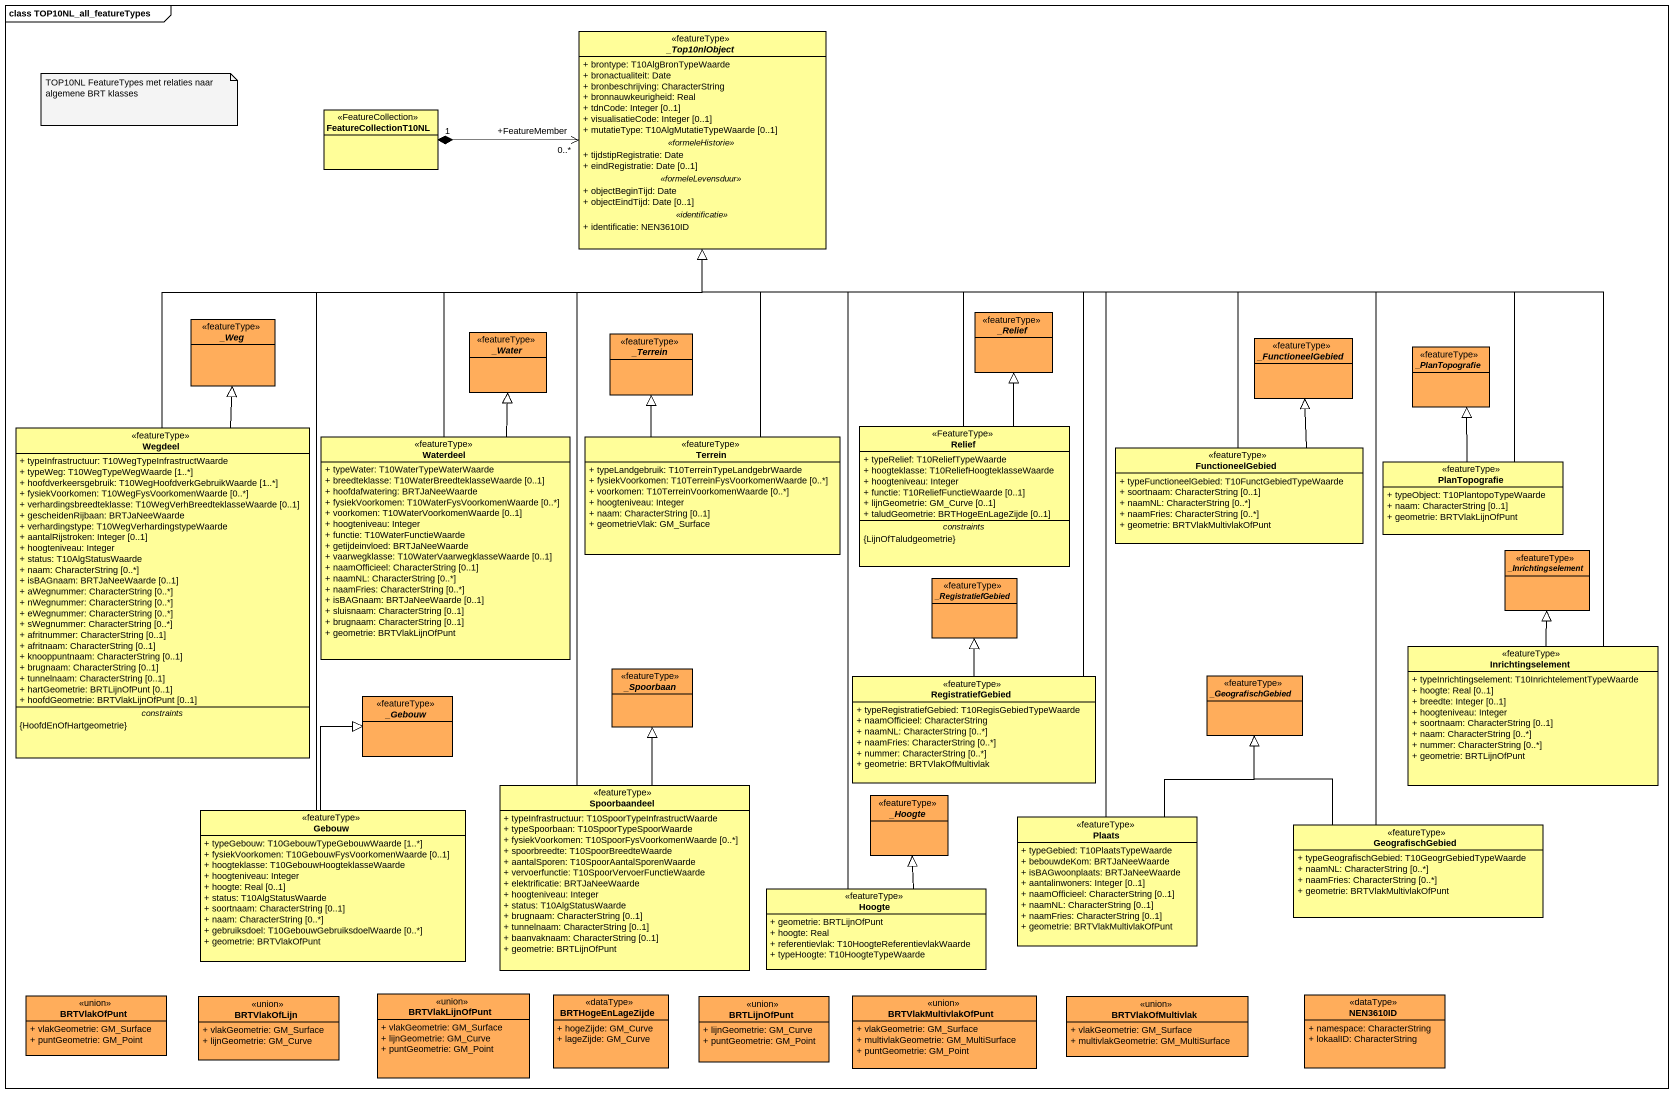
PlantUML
@startuml
mainframe class TOP10NL_all_featureTypes
hide circle
hide empty members
skinparam classAttributeIconSize 0
abstract class "_Top10nlObject" as Top10nlObject <<featureType>> #FFFE99 {
  + brontype: T10AlgBronTypeWaarde
  + bronactualiteit: Date
  + bronbeschrijving: CharacterString
  + bronnauwkeurigheid: Real
  + tdnCode: Integer [0..1]
  + visualisatieCode: Integer [0..1]
  + mutatieType: T10AlgMutatieTypeWaarde [0..1]
  .. <<formeleHistorie>> ..
  + tijdstipRegistratie: Date
  + eindRegistratie: Date [0..1]
  .. <<formeleLevensduur>> ..
  + objectBeginTijd: Date
  + objectEindTijd: Date [0..1]
  .. <<identificatie>> ..
  + identificatie: NEN3610ID
}
class FeatureCollectionT10NL <<FeatureCollection>> #FFFE99
abstract class "_Relief" as Relief <<featureType>> #FFAD5B
abstract class "_Weg" as Weg <<featureType>> #FFAD5B
abstract class "_Water" as Water <<featureType>> #FFAD5B
abstract class "_Terrein" as Terrein <<featureType>> #FFAD5B
abstract class "_FunctioneelGebied" as FunctioneelGebied <<featureType>> #FFAD5B
abstract class "_PlanTopografie" as PlanTopografie <<featureType>> #FFAD5B
class Wegdeel <<featureType>> #FFFE99 {
  + typeInfrastructuur: T10WegTypeInfrastructWaarde
  + typeWeg: T10WegTypeWegWaarde [1..*]
  + hoofdverkeersgebruik: T10WegHoofdverkGebruikWaarde [1..*]
  + fysiekVoorkomen: T10WegFysVoorkomenWaarde [0..*]
  + verhardingsbreedteklasse: T10WegVerhBreedteklasseWaarde [0..1]
  + gescheidenRijbaan: BRTJaNeeWaarde
  + verhardingstype: T10WegVerhardingstypeWaarde
  + aantalRijstroken: Integer [0..1]
  + hoogteniveau: Integer
  + status: T10AlgStatusWaarde
  + naam: CharacterString [0..*]
  + isBAGnaam: BRTJaNeeWaarde [0..1]
  + aWegnummer: CharacterString [0..*]
  + nWegnummer: CharacterString [0..*]
  + eWegnummer: CharacterString [0..*]
  + sWegnummer: CharacterString [0..*]
  + afritnummer: CharacterString [0..1]
  + afritnaam: CharacterString [0..1]
  + knooppuntnaam: CharacterString [0..1]
  + brugnaam: CharacterString [0..1]
  + tunnelnaam: CharacterString [0..1]
  + hartGeometrie: BRTLijnOfPunt [0..1]
  + hoofdGeometrie: BRTVlakLijnOfPunt [0..1]
  -- constraints --
  {HoofdEnOfHartgeometrie}
}
class "Relief" as Relief_2 <<FeatureType>> #FFFE99 {
  + typeRelief: T10ReliefTypeWaarde
  + hoogteklasse: T10ReliefHoogteklasseWaarde
  + hoogteniveau: Integer
  + functie: T10ReliefFunctieWaarde [0..1]
  + lijnGeometrie: GM_Curve [0..1]
  + taludGeometrie: BRTHogeEnLageZijde [0..1]
  -- constraints --
  {LijnOfTaludgeometrie}
}
class Waterdeel <<featureType>> #FFFE99 {
  + typeWater: T10WaterTypeWaterWaarde
  + breedteklasse: T10WaterBreedteklasseWaarde [0..1]
  + hoofdafwatering: BRTJaNeeWaarde
  + fysiekVoorkomen: T10WaterFysVoorkomenWaarde [0..*]
  + voorkomen: T10WaterVoorkomenWaarde [0..1]
  + hoogteniveau: Integer
  + functie: T10WaterFunctieWaarde
  + getijdeinvloed: BRTJaNeeWaarde
  + vaarwegklasse: T10WaterVaarwegklasseWaarde [0..1]
  + naamOfficieel: CharacterString [0..1]
  + naamNL: CharacterString [0..*]
  + naamFries: CharacterString [0..*]
  + isBAGnaam: BRTJaNeeWaarde [0..1]
  + sluisnaam: CharacterString [0..1]
  + brugnaam: CharacterString [0..1]
  + geometrie: BRTVlakLijnOfPunt
}
class "Terrein" as Terrein_2 <<featureType>> #FFFE99 {
  + typeLandgebruik: T10TerreinTypeLandgebrWaarde
  + fysiekVoorkomen: T10TerreinFysVoorkomenWaarde [0..*]
  + voorkomen: T10TerreinVoorkomenWaarde [0..*]
  + hoogteniveau: Integer
  + naam: CharacterString [0..1]
  + geometrieVlak: GM_Surface
}
class "FunctioneelGebied" as FunctioneelGebied_2 <<featureType>> #FFFE99 {
  + typeFunctioneelGebied: T10FunctGebiedTypeWaarde
  + soortnaam: CharacterString [0..1]
  + naamNL: CharacterString [0..*]
  + naamFries: CharacterString [0..*]
  + geometrie: BRTVlakMultivlakOfPunt
}
class "PlanTopografie" as PlanTopografie_2 <<featureType>> #FFFE99 {
  + typeObject: T10PlantopoTypeWaarde
  + naam: CharacterString [0..1]
  + geometrie: BRTVlakLijnOfPunt
}
abstract class "_RegistratiefGebied" as RegistratiefGebied <<featureType>> #FFAD5B
abstract class "_Inrichtingselement" as Inrichtingselement <<featureType>> #FFAD5B
class "Inrichtingselement" as Inrichtingselement_2 <<featureType>> #FFFE99 {
  + typeInrichtingselement: T10InrichtelementTypeWaarde
  + hoogte: Real [0..1]
  + breedte: Integer [0..1]
  + hoogteniveau: Integer
  + soortnaam: CharacterString [0..1]
  + naam: CharacterString [0..*]
  + nummer: CharacterString [0..*]
  + geometrie: BRTLijnOfPunt
}
abstract class "_Gebouw" as Gebouw <<featureType>> #FFAD5B
abstract class "_Spoorbaan" as Spoorbaan <<featureType>> #FFAD5B
class "RegistratiefGebied" as RegistratiefGebied_2 <<featureType>> #FFFE99 {
  + typeRegistratiefGebied: T10RegisGebiedTypeWaarde
  + naamOfficieel: CharacterString
  + naamNL: CharacterString [0..*]
  + naamFries: CharacterString [0..*]
  + nummer: CharacterString [0..*]
  + geometrie: BRTVlakOfMultivlak
}
abstract class "_GeografischGebied" as GeografischGebied <<featureType>> #FFAD5B
class "Gebouw" as Gebouw_2 <<featureType>> #FFFE99 {
  + typeGebouw: T10GebouwTypeGebouwWaarde [1..*]
  + fysiekVoorkomen: T10GebouwFysVoorkomenWaarde [0..1]
  + hoogteklasse: T10GebouwHoogteklasseWaarde
  + hoogteniveau: Integer
  + hoogte: Real [0..1]
  + status: T10AlgStatusWaarde
  + soortnaam: CharacterString [0..1]
  + naam: CharacterString [0..*]
  + gebruiksdoel: T10GebouwGebruiksdoelWaarde [0..*]
  + geometrie: BRTVlakOfPunt
}
class Spoorbaandeel <<featureType>> #FFFE99 {
  + typeInfrastructuur: T10SpoorTypeInfrastructWaarde
  + typeSpoorbaan: T10SpoorTypeSpoorWaarde
  + fysiekVoorkomen: T10SpoorFysVoorkomenWaarde [0..*]
  + spoorbreedte: T10SpoorBreedteWaarde
  + aantalSporen: T10SpoorAantalSporenWaarde
  + vervoerfunctie: T10SpoorVervoerFunctieWaarde
  + elektrificatie: BRTJaNeeWaarde
  + hoogteniveau: Integer
  + status: T10AlgStatusWaarde
  + brugnaam: CharacterString [0..1]
  + tunnelnaam: CharacterString [0..1]
  + baanvaknaam: CharacterString [0..1]
  + geometrie: BRTLijnOfPunt
}
abstract class "_Hoogte" as Hoogte <<featureType>> #FFAD5B
class Plaats <<featureType>> #FFFE99 {
  + typeGebied: T10PlaatsTypeWaarde
  + bebouwdeKom: BRTJaNeeWaarde
  + isBAGwoonplaats: BRTJaNeeWaarde
  + aantalinwoners: Integer [0..1]
  + naamOfficieel: CharacterString [0..1]
  + naamNL: CharacterString [0..1]
  + naamFries: CharacterString [0..1]
  + geometrie: BRTVlakMultivlakOfPunt
}
class "GeografischGebied" as GeografischGebied_2 <<featureType>> #FFFE99 {
  + typeGeografischGebied: T10GeogrGebiedTypeWaarde
  + naamNL: CharacterString [0..*]
  + naamFries: CharacterString [0..*]
  + geometrie: BRTVlakMultivlakOfPunt
}
class "Hoogte" as Hoogte_2 <<featureType>> #FFFE99 {
  + geometrie: BRTLijnOfPunt
  + hoogte: Real
  + referentievlak: T10HoogteReferentievlakWaarde
  + typeHoogte: T10HoogteTypeWaarde
}
class BRTVlakOfPunt <<union>> #FFAD5B {
  + vlakGeometrie: GM_Surface
  + puntGeometrie: GM_Point
}
class BRTVlakOfLijn <<union>> #FFAD5B {
  + vlakGeometrie: GM_Surface
  + lijnGeometrie: GM_Curve
}
class BRTVlakLijnOfPunt <<union>> #FFAD5B {
  + vlakGeometrie: GM_Surface
  + lijnGeometrie: GM_Curve
  + puntGeometrie: GM_Point
}
class BRTHogeEnLageZijde <<dataType>> #FFAD5B {
  + hogeZijde: GM_Curve
  + lageZijde: GM_Curve
}
class BRTLijnOfPunt <<union>> #FFAD5B {
  + lijnGeometrie: GM_Curve
  + puntGeometrie: GM_Point
}
class BRTVlakMultivlakOfPunt <<union>> #FFAD5B {
  + vlakGeometrie: GM_Surface
  + multivlakGeometrie: GM_MultiSurface
  + puntGeometrie: GM_Point
}
class BRTVlakOfMultivlak <<union>> #FFAD5B {
  + vlakGeometrie: GM_Surface
  + multivlakGeometrie: GM_MultiSurface
}
class NEN3610ID <<dataType>> #FFAD5B {
  + namespace: CharacterString
  + lokaalID: CharacterString
}
Top10nlObject "+FeatureMember\n0..*" <-left-* "1" FeatureCollectionT10NL
Wegdeel -up-|> Top10nlObject
Wegdeel -up-|> Weg
Relief_2 -up-|> Top10nlObject
Relief_2 -up-|> Relief
Waterdeel -up-|> Top10nlObject
Waterdeel -up-|> Water
Terrein_2 -up-|> Top10nlObject
Terrein_2 -up-|> Terrein
FunctioneelGebied_2 -up-|> Top10nlObject
FunctioneelGebied_2 -up-|> FunctioneelGebied
PlanTopografie_2 -left-|> Top10nlObject
PlanTopografie_2 -up-|> PlanTopografie
Inrichtingselement_2 -up-|> Top10nlObject
Inrichtingselement_2 -up-|> Inrichtingselement
RegistratiefGebied_2 -up-|> Top10nlObject
RegistratiefGebied_2 -up-|> RegistratiefGebied
Gebouw_2 -up-|> Top10nlObject
Gebouw_2 -up-|> Gebouw
Spoorbaandeel -up-|> Top10nlObject
Spoorbaandeel -up-|> Spoorbaan
Plaats -up-|> Top10nlObject
Plaats -up-|> GeografischGebied
GeografischGebied_2 -up-|> Top10nlObject
GeografischGebied_2 -up-|> GeografischGebied
Hoogte_2 -up-|> Top10nlObject
Hoogte_2 -up-|> Hoogte
note as N1
  TOP10NL FeatureTypes met relaties naar algemene BRT klasses
end note
@enduml
